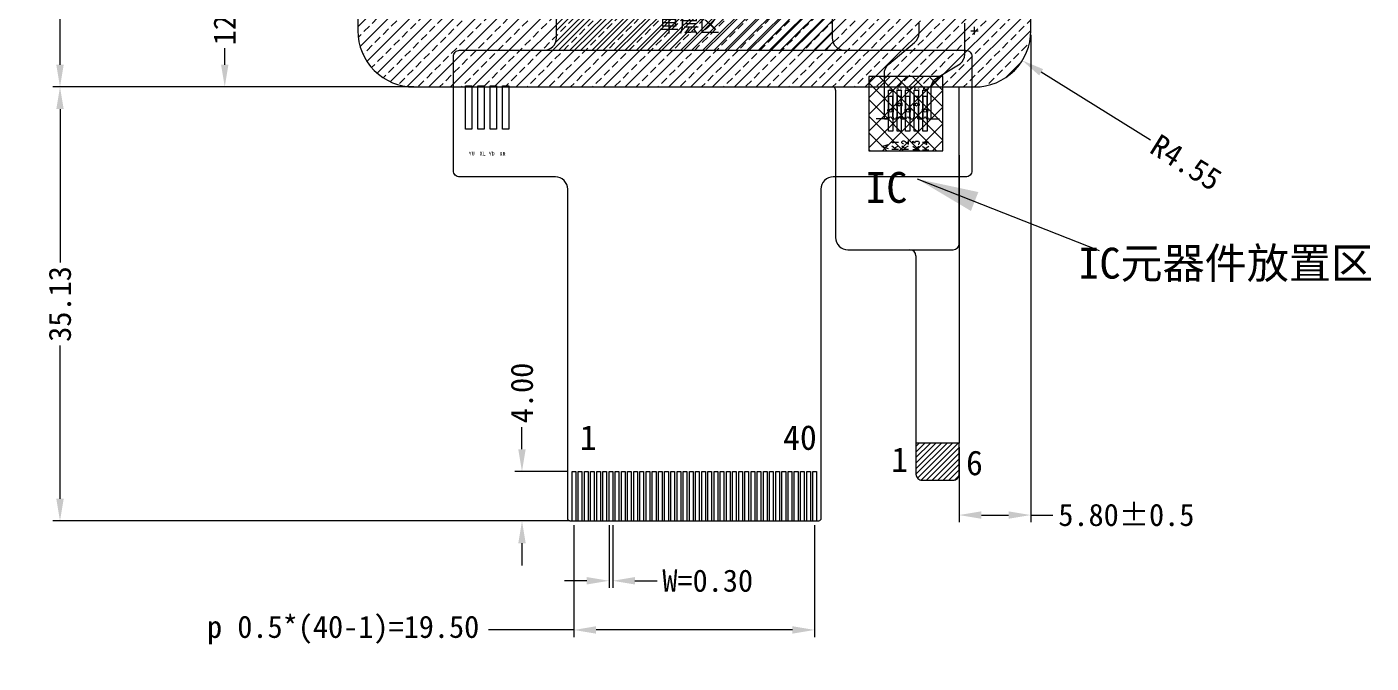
# Model space of a CAD drawing. Header units: millimetres. Extents: x 713 to 1200, y 341 to 680.
# Drawn here: x 804.9 to 913.7, y 468.9 to 520.4 of the extents above; entities that cross this region are included whole.
import ezdxf

# ---------------------------------------------------------------- set-up
doc = ezdxf.new("R2010")
doc.units = ezdxf.units.MM
for name, color, linetype in [('BOARD_OUTLINE_00', 254, 'Continuous'), ('FPC', 2, 'Continuous'), ('lens', 6, 'Continuous')]:
    doc.layers.add(name, color=color, linetype=linetype)
doc.layers.add('DIM', color=3, linetype='Continuous', lineweight=20)
doc.layers.add('TP外形', color=7, linetype='Continuous', lineweight=9)
doc.styles.add('1', font='SimSun.ttf')
doc.styles.add('Arial', font='arial.ttf')
doc.styles.add('C-E02$0$HZ', font='SimSun.ttf')
doc.styles.add('STYLE', font='romans.shx', dxfattribs={"width": 0.9})
doc.styles.add('宋体', font='SimSun.ttf')
doc.styles.add('標注', font='txt.shx')
doc.dimstyles.new('ISO-25', dxfattribs={"dimtxt": 2.5, "dimasz": 2.5, "dimexe": 1.25, "dimexo": 0.625, "dimtad": 1, "dimtxsty": 'Standard', "dimcen": 2.5, "dimadec": 0, "dimazin": 0, "dimtfac": 1, "dimtmove": 0, "dimatfit": 3, "dimfxl": 1, "dimarcsym": 0})
doc.dimstyles.get("Standard").update_dxf_attribs({"dimtxt": 1.8, "dimasz": 1.8, "dimexe": 0.58, "dimexo": 0.325, "dimgap": 0.3, "dimtad": 0, "dimzin": 0, "dimdsep": 46, "dimtxsty": 'Standard', "dimcen": 0.3, "dimadec": 0, "dimazin": 0, "dimtfac": 1, "dimtofl": 0, "dimtmove": 0, "dimatfit": 3, "dimfxl": 0.18, "dimtolj": 1, "dimtzin": 0, "dimarcsym": 0})
doc.dimstyles.new('STANDARD$0', dxfattribs={"dimtxt": 2.5, "dimasz": 1.8, "dimexe": 0.5, "dimexo": 0.5, "dimgap": 0.4, "dimtad": 1, "dimzin": 9, "dimdsep": 46, "dimtxsty": 'Standard', "dimcen": 1.5, "dimadec": 0, "dimazin": 0, "dimtfac": 1, "dimtmove": 0, "dimatfit": 3, "dimfxl": 1, "dimtolj": 1, "dimtzin": 0, "dimlwd": 5, "dimlwe": 5, "dimarcsym": 0})

# ---------------------------------------------------------------- blocks, each defined once
blk = doc.blocks.new('*D151')
at = {"layer": 'Defpoints', "color": 0, "transparency": 16777216}
for p in [(849.16, 480.37), (868.66, 480.37), (868.66, 471.55)]:
    blk.add_point(p, dxfattribs=at)
at = {"layer": 'DIM', "color": 0, "lineweight": -2, "transparency": 16777216}
for p, q in [((849.16, 480.04), (849.16, 470.97)), ((868.66, 480.04), (868.66, 470.97)), ((849.16, 471.55), (842.26, 471.55)), ((866.86, 471.55), (850.96, 471.55))]:
    blk.add_line(p, q, dxfattribs=at)
at = {"layer": 'DIM', "color": 0, "transparency": 16777216}
for points in [[(850.96, 471.85), (850.96, 471.25), (849.16, 471.55)], [(866.86, 471.85), (866.86, 471.25), (868.66, 471.55)]]:
    blk.add_solid(points, dxfattribs=at)
at = {"layer": 'DIM', "color": 0, "lineweight": 9, "transparency": 16777216, "insert": (830.48, 471.55), "char_height": 1.8, "attachment_point": 5, "style": '宋体'}
blk.add_mtext('\\A1;p 0.5*(40-1)=19.50', dxfattribs=at)
blk = doc.blocks.new('*D152')
at = {"layer": 'Defpoints', "color": 0, "transparency": 16777216}
for p in [(844.96, 484.37), (849.01, 484.37), (849.01, 480.37)]:
    blk.add_point(p, dxfattribs=at)
at = {"layer": 'DIM', "color": 0, "lineweight": -2, "transparency": 16777216}
for p, q in [((844.96, 486.17), (844.96, 487.97)), ((848.69, 484.37), (844.38, 484.37)), ((848.69, 480.37), (844.38, 480.37)), ((844.96, 478.57), (844.96, 476.77))]:
    blk.add_line(p, q, dxfattribs=at)
at = {"layer": 'DIM', "color": 0, "transparency": 16777216}
for points in [[(844.66, 486.17), (845.26, 486.17), (844.96, 484.37)], [(844.66, 478.57), (845.26, 478.57), (844.96, 480.37)]]:
    blk.add_solid(points, dxfattribs=at)
at = {"layer": 'DIM', "color": 0, "lineweight": 9, "transparency": 16777216, "insert": (844.96, 490.73), "char_height": 1.8, "attachment_point": 5, "rotation": 90, "style": '宋体'}
blk.add_mtext('\\A1;4.00', dxfattribs=at)
blk = doc.blocks.new('*D153')
at = {"layer": 'Defpoints', "color": 0, "transparency": 16777216}
for p in [(852.01, 480.37), (852.31, 480.37), (852.31, 475.53)]:
    blk.add_point(p, dxfattribs=at)
at = {"layer": 'DIM', "color": 0, "lineweight": -2, "transparency": 16777216}
for p, q in [((852.01, 480.04), (852.01, 474.95)), ((852.31, 480.04), (852.31, 474.95)), ((850.21, 475.53), (848.41, 475.53)), ((854.11, 475.53), (855.91, 475.53))]:
    blk.add_line(p, q, dxfattribs=at)
at = {"layer": 'DIM', "color": 0, "transparency": 16777216}
for points in [[(850.21, 475.83), (850.21, 475.23), (852.01, 475.53)], [(854.11, 475.83), (854.11, 475.23), (852.31, 475.53)]]:
    blk.add_solid(points, dxfattribs=at)
at = {"layer": 'DIM', "color": 0, "lineweight": 9, "transparency": 16777216, "insert": (860, 475.53), "char_height": 1.8, "attachment_point": 5, "style": '宋体'}
blk.add_mtext('\\A1;W=0.30', dxfattribs=at)
blk = doc.blocks.new('*D155')
at = {"layer": 'Defpoints', "color": 0, "transparency": 16777216}
for p in [(841.86, 600.67), (807.55, 515.5), (836.51, 515.5)]:
    blk.add_point(p, dxfattribs=at)
at = {"layer": 'DIM', "color": 0, "lineweight": -2, "transparency": 16777216}
for p, q in [((841.54, 600.67), (806.97, 600.67)), ((807.55, 598.87), (807.55, 570.27)), ((807.55, 517.3), (807.55, 545.89)), ((836.19, 515.5), (806.97, 515.5))]:
    blk.add_line(p, q, dxfattribs=at)
at = {"layer": 'DIM', "color": 0, "transparency": 16777216}
for points in [[(807.25, 598.87), (807.85, 598.87), (807.55, 600.67)], [(807.25, 517.3), (807.85, 517.3), (807.55, 515.5)]]:
    blk.add_solid(points, dxfattribs=at)
at = {"layer": 'DIM', "color": 0, "lineweight": 9, "transparency": 16777216, "insert": (807.55, 558.08), "char_height": 1.8, "attachment_point": 5, "rotation": 90, "style": '宋体'}
blk.add_mtext('\\A1;85.17%%P0.1(LENS OD)', dxfattribs=at)
blk = doc.blocks.new('*D157')
at = {"layer": 'Defpoints', "color": 0, "transparency": 16777216}
for p in [(836.81, 528.37), (820.89, 515.5), (836.51, 515.5)]:
    blk.add_point(p, dxfattribs=at)
at = {"layer": 'DIM', "color": 0, "lineweight": -2, "transparency": 16777216}
for p, q in [((836.49, 528.37), (820.31, 528.37)), ((820.89, 526.57), (820.89, 525.23)), ((820.89, 517.3), (820.89, 518.64)), ((836.19, 515.5), (820.31, 515.5))]:
    blk.add_line(p, q, dxfattribs=at)
at = {"layer": 'DIM', "color": 0, "transparency": 16777216}
for points in [[(820.59, 526.57), (821.19, 526.57), (820.89, 528.37)], [(820.59, 517.3), (821.19, 517.3), (820.89, 515.5)]]:
    blk.add_solid(points, dxfattribs=at)
at = {"layer": 'DIM', "color": 0, "lineweight": 9, "transparency": 16777216, "insert": (820.89, 521.93), "char_height": 1.8, "attachment_point": 5, "rotation": 90, "style": '宋体'}
blk.add_mtext('\\A1;12.87', dxfattribs=at)
blk = doc.blocks.new('*D162')
at = {"layer": 'Defpoints', "color": 0, "transparency": 16777216}
for p in [(886.16, 520.05), (880.36, 486.67), (886.16, 480.85)]:
    blk.add_point(p, dxfattribs=at)
at = {"layer": 'DIM', "color": 0, "lineweight": -2, "transparency": 16777216}
for p, q in [((886.16, 519.72), (886.16, 480.27)), ((880.36, 486.34), (880.36, 480.27)), ((882.16, 480.85), (884.36, 480.85)), ((886.16, 480.85), (887.96, 480.85))]:
    blk.add_line(p, q, dxfattribs=at)
at = {"layer": 'DIM', "color": 0, "transparency": 16777216}
for points in [[(882.16, 481.15), (882.16, 480.55), (880.36, 480.85)], [(884.36, 481.15), (884.36, 480.55), (886.16, 480.85)]]:
    blk.add_solid(points, dxfattribs=at)
at = {"layer": 'DIM', "color": 0, "lineweight": 9, "transparency": 16777216, "insert": (893.9, 480.85), "char_height": 1.8, "attachment_point": 5, "style": '宋体'}
blk.add_mtext('\\A1;5.80%%P0.5', dxfattribs=at)
blk = doc.blocks.new('*D163')
at = {"layer": 'Defpoints', "color": 0, "transparency": 16777216}
for p in [(881.61, 520.05), (885.47, 517.64)]:
    blk.add_point(p, dxfattribs=at)
at = {"layer": 'DIM', "color": 0, "lineweight": -2, "transparency": 16777216}
for p, q in [((881.61, 519.75), (881.61, 520.35)), ((881.31, 520.05), (881.91, 520.05)), ((895.85, 511.18), (887, 516.69))]:
    blk.add_line(p, q, dxfattribs=at)
at = {"layer": 'DIM', "color": 0, "transparency": 16777216}
blk.add_solid([(887.16, 516.94), (886.84, 516.43), (885.47, 517.64)], dxfattribs=at)
at = {"layer": 'DIM', "color": 0, "lineweight": 9, "transparency": 16777216, "insert": (898.73, 509.38), "char_height": 1.8, "attachment_point": 5, "rotation": 328.0695, "style": '宋体'}
blk.add_mtext('\\A1;R4.55', dxfattribs=at)
blk = doc.blocks.new('*D164')
at = {"layer": 'Defpoints', "color": 0, "transparency": 16777216}
for p in [(807.55, 515.5), (817.27, 515.5), (849.16, 480.37)]:
    blk.add_point(p, dxfattribs=at)
at = {"layer": 'DIM', "color": 0, "lineweight": -2, "transparency": 16777216}
for p, q in [((816.95, 515.5), (806.97, 515.5)), ((807.55, 513.7), (807.55, 501.29)), ((807.55, 482.17), (807.55, 494.57)), ((848.84, 480.37), (806.97, 480.37))]:
    blk.add_line(p, q, dxfattribs=at)
at = {"layer": 'DIM', "color": 0, "transparency": 16777216}
for points in [[(807.25, 513.7), (807.85, 513.7), (807.55, 515.5)], [(807.25, 482.17), (807.85, 482.17), (807.55, 480.37)]]:
    blk.add_solid(points, dxfattribs=at)
at = {"layer": 'DIM', "color": 0, "lineweight": 9, "transparency": 16777216, "insert": (807.55, 497.93), "char_height": 1.8, "attachment_point": 5, "rotation": 90, "style": '宋体'}
blk.add_mtext('\\A1;35.13', dxfattribs=at)

msp = doc.modelspace()

# ---------------------------------------------------------------- hatches: boundary and pattern name
at = {"lineweight": 9}
h = msp.add_hatch(dxfattribs=at)
h.set_pattern_fill('ANSI33', color=252, scale=5, style=0)
h.set_pattern_definition([(45, (-2619.8448, 1295.5814), (-0.88388348, 0.88388348), []), (45, (-2618.961, 1295.5814), (-0.88388348, 0.88388348), [0.625, -0.3125])])
h.paths.add_polyline_path([(876.263, 600.667), (841.563, 600.667, 0.4142136), (831.663, 590.767), (831.663, 520.047, 0.4142136), (836.213, 515.497), (881.613, 515.497, 0.4142136), (886.163, 520.047), (886.163, 590.767, 0.4142136)])
h.paths.add_polyline_path([(881.013, 586.967), (881.013, 528.367), (836.813, 528.367), (836.813, 586.967)], flags=16)
h = msp.add_hatch()
h.set_pattern_fill('ANSI31', color=0, scale=0.2)
h.set_pattern_definition([(45, (989.7506, -9.64675), (-0.4490128, 0.4490128), [])])
h.paths.add_polyline_path([(870.073, 523.082), (847.753, 523.082), (847.753, 519.467, -0.4142136), (846.753, 518.467), (871.073, 518.467, -0.4142136), (870.073, 519.467)])
h.paths.add_polyline_path([(855.667, 519.176), (861.415, 519.176), (861.415, 521.492), (855.667, 521.492)], flags=24)
h = msp.add_hatch(dxfattribs=at)
h.set_pattern_fill('ANSI37', color=2, scale=0.3, style=0)
h.set_pattern_definition([(45, (572.5909, 12.0995), (-0.6735192, 0.6735192), []), (135, (572.5909, 12.0995), (-0.6735192, -0.6735192), [])])
h.paths.add_polyline_path([(879.04, 516.339), (873.04, 516.339), (873.04, 510.339), (879.04, 510.339)])
at = {"layer": 'FPC', "lineweight": 9}
h = msp.add_hatch(dxfattribs=at)
h.set_pattern_fill('ANSI31', color=3, scale=0.1, style=0)
h.set_pattern_definition([(45, (-1349.19437, -479.2808), (-0.224506403, 0.224506403), [])])
edge = h.paths.add_edge_path()
edge.add_line((880.365, 486.667), (876.865, 486.667))
edge.add_line((876.865, 486.667), (876.865, 484.167))
edge.add_arc((877.365, 484.167), 0.5, 180, 270)
edge.add_line((877.365, 483.667), (879.865, 483.667))
edge.add_arc((879.865, 484.167), 0.5, 270, 360)
edge.add_line((880.365, 484.167), (880.365, 486.667))

# ---------------------------------------------------------------- linework, layer by layer
at = {"color": 30}
for p, q in [((846.753, 518.467), (872.744, 518.467)), ((870.353, 515.236), (870.353, 503.317)), ((880.365, 502.817), (880.365, 515.497)), ((880.365, 502.817), (880.365, 515.497)), ((880.365, 509.967), (880.365, 486.667)), ((871.353, 502.317), (879.865, 502.317)), ((874.365, 502.317), (879.865, 502.317)), ((876.865, 501.817), (876.865, 486.667))]:
    msp.add_line(p, q, dxfattribs=at)
at = {"color": 30, "lineweight": 9}
for p, q in [((874.628, 512.929), (873.628, 512.929)), ((877.778, 512.929), (878.778, 512.929))]:
    msp.add_line(p, q, dxfattribs=at)
at = {"color": 30}
msp.add_lwpolyline([(870.073, 524.117), (870.073, 519.467, 0.4142136), (871.073, 518.467), (880.888, 518.467, -0.4142136), (881.388, 517.967), (881.388, 508.717, -0.4142136), (880.888, 508.217), (870.163, 508.217, 0.4142136), (869.163, 507.217), (869.163, 480.567, -0.4142136), (868.963, 480.367), (848.863, 480.367, -0.4142136), (848.663, 480.567), (848.663, 507.217, 0.4142136), (847.663, 508.217), (839.913, 508.217, -0.4142136), (839.413, 508.717), (839.413, 517.967, -0.4142136), (839.913, 518.467), (846.753, 518.467, 0.4142136), (847.753, 519.467), (847.753, 524.117)], format="xyb", dxfattribs=at)
at = {"color": 2, "lineweight": 9}
msp.add_lwpolyline([(873.04, 510.339), (879.04, 510.339), (879.04, 516.339), (873.04, 516.339)], close=True, dxfattribs=at)
at = {"color": 3}
for points in [[(840.394, 515.587), (840.893, 515.587), (840.893, 512.087), (840.394, 512.087)], [(841.393, 515.587), (841.893, 515.587), (841.893, 512.087), (841.393, 512.087)], [(842.393, 515.587), (842.893, 515.587), (842.893, 512.087), (842.393, 512.087)], [(843.393, 515.587), (843.893, 515.587), (843.893, 512.087), (843.393, 512.087)]]:
    msp.add_lwpolyline(points, close=True, dxfattribs=at)
at = {"color": 3, "lineweight": 9}
for points in [[(874.628, 515.229), (874.978, 515.229), (874.978, 511.929), (874.628, 511.929)], [(875.328, 515.229), (875.678, 515.229), (875.678, 511.929), (875.328, 511.929)], [(876.028, 515.229), (876.378, 515.229), (876.378, 511.929), (876.028, 511.929)], [(876.728, 515.229), (877.078, 515.229), (877.078, 511.929), (876.728, 511.929)], [(877.428, 515.229), (877.778, 515.229), (877.778, 511.929), (877.428, 511.929)]]:
    msp.add_lwpolyline(points, close=True, dxfattribs=at)
at = {"color": 2}
for points in [[(849.013, 484.367), (849.313, 484.367), (849.313, 480.367), (849.013, 480.367)], [(849.513, 484.367), (849.813, 484.367), (849.813, 480.367), (849.513, 480.367)], [(850.013, 484.367), (850.313, 484.367), (850.313, 480.367), (850.013, 480.367)], [(850.513, 484.367), (850.813, 484.367), (850.813, 480.367), (850.513, 480.367)], [(851.013, 484.367), (851.313, 484.367), (851.313, 480.367), (851.013, 480.367)], [(851.513, 484.367), (851.813, 484.367), (851.813, 480.367), (851.513, 480.367)], [(852.013, 484.367), (852.313, 484.367), (852.313, 480.367), (852.013, 480.367)], [(852.513, 484.367), (852.813, 484.367), (852.813, 480.367), (852.513, 480.367)], [(853.013, 484.367), (853.313, 484.367), (853.313, 480.367), (853.013, 480.367)], [(853.513, 484.367), (853.813, 484.367), (853.813, 480.367), (853.513, 480.367)], [(854.013, 484.367), (854.313, 484.367), (854.313, 480.367), (854.013, 480.367)], [(854.513, 484.367), (854.813, 484.367), (854.813, 480.367), (854.513, 480.367)], [(855.013, 484.367), (855.313, 484.367), (855.313, 480.367), (855.013, 480.367)], [(855.513, 484.367), (855.813, 484.367), (855.813, 480.367), (855.513, 480.367)], [(856.013, 484.367), (856.313, 484.367), (856.313, 480.367), (856.013, 480.367)], [(856.513, 484.367), (856.813, 484.367), (856.813, 480.367), (856.513, 480.367)], [(857.013, 484.367), (857.313, 484.367), (857.313, 480.367), (857.013, 480.367)], [(857.513, 484.367), (857.813, 484.367), (857.813, 480.367), (857.513, 480.367)], [(858.013, 484.367), (858.313, 484.367), (858.313, 480.367), (858.013, 480.367)], [(858.513, 484.367), (858.813, 484.367), (858.813, 480.367), (858.513, 480.367)], [(859.013, 484.367), (859.313, 484.367), (859.313, 480.367), (859.013, 480.367)], [(859.513, 484.367), (859.813, 484.367), (859.813, 480.367), (859.513, 480.367)], [(860.013, 484.367), (860.313, 484.367), (860.313, 480.367), (860.013, 480.367)], [(860.513, 484.367), (860.813, 484.367), (860.813, 480.367), (860.513, 480.367)], [(861.013, 484.367), (861.313, 484.367), (861.313, 480.367), (861.013, 480.367)], [(861.513, 484.367), (861.813, 484.367), (861.813, 480.367), (861.513, 480.367)], [(862.013, 484.367), (862.313, 484.367), (862.313, 480.367), (862.013, 480.367)], [(862.513, 484.367), (862.813, 484.367), (862.813, 480.367), (862.513, 480.367)], [(863.013, 484.367), (863.313, 484.367), (863.313, 480.367), (863.013, 480.367)], [(863.513, 484.367), (863.813, 484.367), (863.813, 480.367), (863.513, 480.367)], [(864.013, 484.367), (864.313, 484.367), (864.313, 480.367), (864.013, 480.367)], [(864.513, 484.367), (864.813, 484.367), (864.813, 480.367), (864.513, 480.367)], [(865.013, 484.367), (865.313, 484.367), (865.313, 480.367), (865.013, 480.367)], [(865.513, 484.367), (865.813, 484.367), (865.813, 480.367), (865.513, 480.367)], [(866.013, 484.367), (866.313, 484.367), (866.313, 480.367), (866.013, 480.367)], [(866.513, 484.367), (866.813, 484.367), (866.813, 480.367), (866.513, 480.367)], [(867.013, 484.367), (867.313, 484.367), (867.313, 480.367), (867.013, 480.367)], [(867.513, 484.367), (867.813, 484.367), (867.813, 480.367), (867.513, 480.367)], [(868.013, 484.367), (868.313, 484.367), (868.313, 480.367), (868.013, 480.367)], [(868.513, 484.367), (868.813, 484.367), (868.813, 480.367), (868.513, 480.367)]]:
    msp.add_lwpolyline(points, close=True, dxfattribs=at)
at = {"color": 30}
for centre, radius, start, end in [((871.353, 503.317), 1, 180, 270), ((876.365, 501.817), 0.5, 360, 90), ((879.865, 502.817), 0.5, 270, 0), ((879.865, 502.817), 0.5, 270, 0)]:
    msp.add_arc(centre, radius, start, end, dxfattribs=at)
at = {"layer": 'BOARD_OUTLINE_00', "color": 3, "lineweight": 9}
msp.add_line((877.365, 483.667), (879.865, 483.667), dxfattribs=at)
for centre, start, end in [((877.365, 484.167), 180, 270), ((879.865, 484.167), 270, 0)]:
    msp.add_arc(centre, 0.5, start, end, dxfattribs=at)
at = {"layer": 'DIM', "color": 32, "lineweight": 9}
for p, q in [((874.628, 514.729), (874.628, 513.758)), ((874.978, 514.729), (874.628, 514.729)), ((874.978, 513.758), (874.978, 514.729)), ((875.328, 514.729), (875.328, 514.258)), ((875.678, 514.729), (875.328, 514.729)), ((875.328, 513.901), (875.328, 513.108)), ((875.678, 514.258), (875.678, 514.729)), ((875.678, 513.108), (875.678, 513.901)), ((876.028, 514.729), (876.028, 513.758)), ((876.378, 514.729), (876.028, 514.729)), ((876.378, 513.758), (876.378, 514.729)), ((876.728, 514.729), (876.728, 514.258)), ((877.078, 514.729), (876.728, 514.729)), ((876.728, 513.901), (876.728, 513.108)), ((877.078, 514.258), (877.078, 514.729)), ((877.078, 513.108), (877.078, 513.901)), ((877.428, 514.729), (877.428, 513.758)), ((877.778, 514.729), (877.428, 514.729)), ((877.778, 513.758), (877.778, 514.729)), ((874.303, 512.929), (874.678, 512.929)), ((874.628, 513.401), (874.628, 513.108)), ((874.928, 512.929), (875.378, 512.929)), ((874.978, 513.108), (874.978, 513.401)), ((875.628, 512.929), (876.078, 512.929)), ((876.028, 513.401), (876.028, 513.108)), ((876.328, 512.929), (876.778, 512.929)), ((876.378, 513.108), (876.378, 513.401)), ((877.028, 512.929), (877.478, 512.929)), ((877.428, 513.401), (877.428, 513.108)), ((877.728, 512.929), (878.103, 512.929)), ((877.778, 513.108), (877.778, 513.401))]:
    msp.add_line(p, q, dxfattribs=at)
for centre in [(875.503, 514.079), (876.903, 514.079), (874.803, 513.579), (876.203, 513.579), (877.603, 513.579)]:
    msp.add_circle(centre, 0.125, dxfattribs=at)
for centre, radius, start, end in [((875.503, 514.079), 0.25, 134.427, 225.573), ((875.503, 514.079), 0.25, 314.427, 45.573), ((876.903, 514.079), 0.25, 134.427, 225.573), ((876.903, 514.079), 0.25, 314.427, 45.573), ((874.803, 513.579), 0.25, 134.427, 225.573), ((874.803, 512.929), 0.25, 134.427, 180), ((874.803, 512.929), 0.125, 0, 180), ((874.803, 513.579), 0.25, 314.427, 45.573), ((874.803, 512.929), 0.25, 0, 45.573), ((875.503, 512.929), 0.25, 134.427, 180), ((875.503, 512.929), 0.125, 0, 180), ((875.503, 512.929), 0.25, 0, 45.573), ((876.203, 513.579), 0.25, 134.427, 225.573), ((876.203, 512.929), 0.25, 134.427, 180), ((876.203, 512.929), 0.125, 0, 180), ((876.203, 513.579), 0.25, 314.427, 45.573), ((876.203, 512.929), 0.25, 0, 45.573), ((876.903, 512.929), 0.25, 134.427, 180), ((876.903, 512.929), 0.125, 0, 180), ((876.903, 512.929), 0.25, 0, 45.573), ((877.603, 513.579), 0.25, 134.427, 225.573), ((877.603, 512.929), 0.25, 134.427, 180), ((877.603, 512.929), 0.125, 0, 180), ((877.603, 513.579), 0.25, 314.427, 45.573), ((877.603, 512.929), 0.25, 0, 45.573)]:
    msp.add_arc(centre, radius, start, end, dxfattribs=at)
at = {"layer": 'FPC', "lineweight": 9}
msp.add_lwpolyline([(874.303, 512.929), (874.303, 516.569, -0.2215604), (874.66, 517.335), (876.756, 519.096, 0.2215604), (877.113, 519.861), (877.113, 520.665)], format="xyb", dxfattribs=at)
at = {"layer": 'FPC', "linetype": 'Continuous', "lineweight": 9}
msp.add_lwpolyline([(878.103, 512.929), (878.103, 515.429, -0.2215604), (878.46, 516.194), (880.456, 517.371, 0.2215604), (880.813, 518.137), (880.813, 520.665)], format="xyb", dxfattribs=at)
at = {"layer": 'FPC', "color": 3, "lineweight": 9}
msp.add_lwpolyline([(880.365, 486.667), (876.865, 486.667), (876.865, 484.167, 0.4142136), (877.365, 483.667), (879.865, 483.667, 0.4142136), (880.365, 484.167)], format="xyb", close=True, dxfattribs=at)
at = {"layer": 'FPC', "color": 30}
msp.add_arc((869.365, 515.085), 1, 8.69768, 24.30486, dxfattribs=at)
at = {"layer": 'lens', "color": 252}
msp.add_lwpolyline([(886.163, 520.047), (886.163, 590.767, 0.4142136), (876.263, 600.667), (841.563, 600.667, 0.4142136), (831.663, 590.767), (831.663, 520.047, 0.4142136), (836.213, 515.497), (881.613, 515.497, 0.4142136)], format="xyb", close=True, dxfattribs=at)

# ---------------------------------------------------------------- texts
at = {"color": 2, "lineweight": 9, "insert": (856.047, 521.132), "char_height": 1.2, "width": 6.26703, "attachment_point": 1, "style": '標注'}
msp.add_mtext('{\\fSimSun|b0|i0|c134|p2;单层区}', dxfattribs=at)
at = {"color": 1, "char_height": 2, "width": 4.01686, "attachment_point": 1, "style": '宋体'}
for s, insert in [('1', (849.653, 488.126)), ('40', (866.108, 488.126))]:
    msp.add_mtext(s, dxfattribs=dict(at, insert=insert))
at = {"layer": 'DIM', "color": 32, "lineweight": 9, "char_height": 0.325, "width": 0.31712, "attachment_point": 9, "style": 'C-E02$0$HZ'}
for s, insert in [('{\\fKaiTi_GB2312|b0|i0|c134|p49;A}', (874.936, 515.209)), ('{\\fKaiTi_GB2312|b0|i0|c134|p49;K1}', (875.78, 515.199)), ('{\\fKaiTi_GB2312|b0|i0|c134|p49;K2}', (876.48, 515.199)), ('{\\fKaiTi_GB2312|b0|i0|c134|p49;K3}', (877.18, 515.199)), ('{\\fKaiTi_GB2312|b0|i0|c134|p49;K4}', (877.903, 515.173))]:
    msp.add_mtext(s, dxfattribs=dict(at, insert=insert))
at = {"layer": 'DIM', "linetype": 'Continuous', "lineweight": 9, "char_height": 2.5, "width": 87.58183, "attachment_point": 1, "style": '1'}
for s, insert in [('IC', (872.761, 508.617)), ('IC元器件放置区', (890.023, 502.486))]:
    msp.add_mtext(s, dxfattribs=dict(at, insert=insert))
at = {"layer": 'FPC', "color": 3, "linetype": 'Continuous', "lineweight": 9, "style": 'STYLE', "width": 0.9}
for s, height, p in [('A', 0.53, (874.619, 510.485)), ('K1', 0.5302, (875.443, 510.374)), ('K2', 0.5302, (876.255, 510.375)), ('K3', 0.5302, (877.132, 510.341)), ('K4', 0.5302, (877.918, 510.337))]:
    msp.add_text(s, height=height, rotation=90, dxfattribs=at).set_placement(p)
at = {"layer": 'FPC', "char_height": 2, "attachment_point": 3, "style": 'Arial'}
for s, insert, width in [('{\\fSimSun|b0|i0|c134|p34;1}', (876.226, 486.335), 5.50874), ('{\\fSimSun|b0|i0|c134|p34;6}', (882.282, 486.074), 2.50874)]:
    msp.add_mtext(s, dxfattribs=dict(at, insert=insert, width=width))
at = {"layer": 'TP外形', "color": 3}
for s, p in [('YU', (840.642, 509.957)), ('XL', (841.53, 509.945)), ('YD', (842.266, 509.939)), ('XR', (843.141, 509.926))]:
    msp.add_text(s, height=0.311, dxfattribs=at).set_placement(p)

# ---------------------------------------------------------------- dimensions: what is measured, and where the dimension line sits
at = {"layer": 'DIM', "lineweight": 9}
dim = msp.add_linear_dim(base=(807.552, 515.497), p1=(841.863, 600.667), p2=(836.513, 515.497), angle=90, text='85.17%%P0.1(LENS OD)', dimstyle='STANDARD$0', override={"dimtxt": 1.8, "dimexe": 0.58, "dimexo": 0.325, "dimgap": 0.3, "dimtad": 0, "dimzin": 0, "dimtxsty": '宋体', "dimcen": 0.3, "dimtofl": 0, "dimfxl": 0.18, "dimlwd": 65534, "dimlwe": 65534}, dxfattribs=at)
dim.commit()
dim.dimension.update_dxf_attribs({"geometry": '*D155', "text_midpoint": (807.552, 558.082), "dimtype": 160})
for base, p1, p2, picture, middle in [((820.892, 515.497), (836.813, 528.367), (836.513, 515.497), '*D157', (820.892, 521.932)), ((807.552, 515.497), (849.163, 480.367), (817.273, 515.497), '*D164', (807.552, 497.932)), ((844.962, 484.367), (849.013, 480.367), (849.013, 484.367), '*D152', (844.962, 490.73))]:
    dim = msp.add_linear_dim(base=base, p1=p1, p2=p2, angle=90, dimstyle='STANDARD$0', override={"dimtxt": 1.8, "dimexe": 0.58, "dimexo": 0.325, "dimgap": 0.3, "dimtad": 0, "dimzin": 0, "dimtxsty": '宋体', "dimcen": 0.3, "dimtofl": 0, "dimfxl": 0.18, "dimlwd": 65534, "dimlwe": 65534}, dxfattribs=at)
    dim.commit()
    dim.dimension.update_dxf_attribs({"geometry": picture, "text_midpoint": middle})
dim = msp.add_radius_dim(center=(881.613, 520.047), mpoint=(885.475, 517.64), dimstyle='Standard', override={"dimtxsty": '宋体'}, dxfattribs=at)
dim.commit()
dim.dimension.update_dxf_attribs({"geometry": '*D163', "text_midpoint": (898.732, 509.379), "dimtype": 164})
for base, p1, p2, text, picture, middle in [((886.163, 480.851), (880.365, 486.667), (886.163, 520.047), '<>%%P0.5', '*D162', (893.899, 480.851)), ((852.313, 475.531), (852.013, 480.367), (852.313, 480.367), 'W=<>', '*D153', (859.999, 475.531))]:
    dim = msp.add_linear_dim(base=base, p1=p1, p2=p2, text=text, dimstyle='STANDARD$0', override={"dimtxt": 1.8, "dimexe": 0.58, "dimexo": 0.325, "dimgap": 0.3, "dimtad": 0, "dimzin": 0, "dimtxsty": '宋体', "dimcen": 0.3, "dimtofl": 0, "dimfxl": 0.18, "dimlwd": 65534, "dimlwe": 65534}, dxfattribs=at)
    dim.commit()
    dim.dimension.update_dxf_attribs({"geometry": picture, "text_midpoint": middle})
dim = msp.add_linear_dim(base=(868.663, 471.552), p1=(849.163, 480.367), p2=(868.663, 480.367), text='p 0.5*(40-1)=<>', dimstyle='STANDARD$0', override={"dimtxt": 1.8, "dimexe": 0.58, "dimexo": 0.325, "dimgap": 0.3, "dimtad": 0, "dimzin": 0, "dimtxsty": '宋体', "dimcen": 0.3, "dimtofl": 0, "dimfxl": 0.18, "dimlwd": 65534, "dimlwe": 65534}, dxfattribs=at)
dim.commit()
dim.dimension.update_dxf_attribs({"geometry": '*D151', "text_midpoint": (830.48, 471.552), "dimtype": 160})

# ---------------------------------------------------------------- leaders
at = {"layer": 'DIM', "linetype": 'Continuous', "lineweight": 9}
msp.add_leader([(876.961, 508.053), (891.692, 502.27)], dimstyle='ISO-25', override={"dimasz": 5, "dimexe": 0.49975, "dimexo": 0.49975, "dimgap": 0.49975, "dimtad": 0, "dimtxsty": '宋体', "dimarcsym": 1}, dxfattribs=at)

doc.saveas('drawing.dxf')
